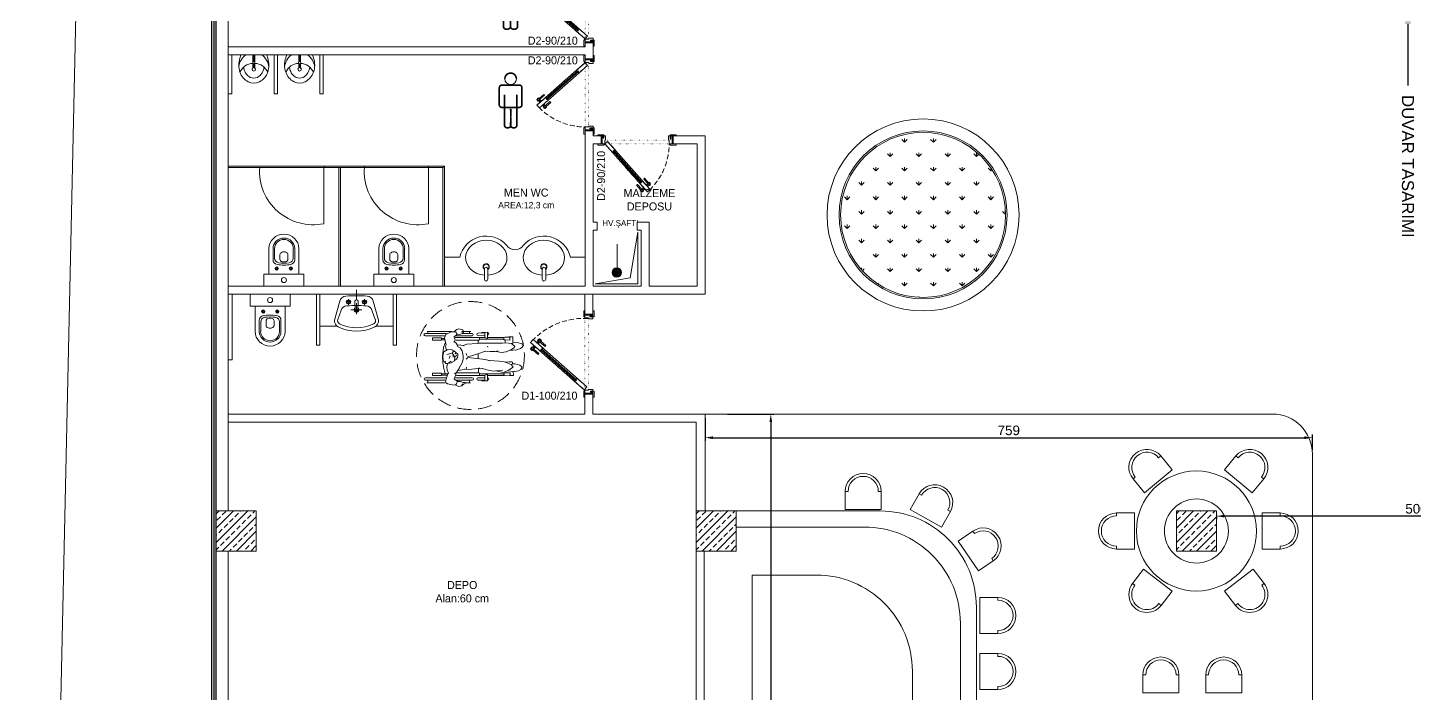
# Model space of a CAD drawing. Header units: millimetres. Extents: x 7998 to 72132, y -12523 to 5591.
# Drawn here: x 63883 to 65615, y -8748 to -7916 of the extents above; entities that cross this region are included whole.
import ezdxf
from ezdxf import colors
from ezdxf.entities.mleader import LeaderData, LeaderLine
from ezdxf.math import Vec2, Vec3

# ---------------------------------------------------------------- set-up
doc = ezdxf.new("R2010")
doc.units = ezdxf.units.MM
for name, pattern in [('DASHED', [0.75, 0.5, -0.25]), ('DOT', [0.25, 0, -0.25]), ('HIDDEN', [9.525, 6.35, -3.175])]:
    doc.linetypes.add(name, pattern=pattern)
for name, color, linetype, lineweight in [('Xray_Area', 149, 'Continuous', 50), ('Xray_Back Layer', 251, 'HIDDEN', 0), ('Xray_Concrete Arme Column', 8, 'Continuous', 35), ('Xray_Figure', 35, 'Continuous', 0), ('Xray_Furniture Permanent', 143, 'Continuous', 13), ('Xray_Furniture Temporary', 23, 'Continuous', 15), ('Xray_Partition Wall', 254, 'Continuous', 25), ('Xray_Plant', 75, 'Continuous', 9), ('Xray_Slab', 165, 'Continuous', 15), ('Xray_Symbol', 55, 'Continuous', 0), ('Xray_Symbol No', 33, 'Continuous', 0), ('Xray_Text', 253, 'Continuous', 20), ('Xray_Text Area', 252, 'Continuous', 20), ('Xray_Window', 153, 'Continuous', 20)]:
    doc.layers.add(name, color=color, linetype=linetype, lineweight=lineweight)
doc.layers.add('Xray_Column Scan', color=7, linetype='Continuous', lineweight=13, true_color=0x525252)
doc.layers.add('Xray_Hatch', color=7, linetype='Continuous', lineweight=0, true_color=0x424242)
doc.layers.add('Xray_Door', color=155, linetype='Continuous')
doc.styles.add('IC OLCU', font='GOTHIC.TTF', dxfattribs={"height": 13})
doc.styles.add('KAPI TEXT', font='GOTHIC.TTF', dxfattribs={"height": 12.5})
doc.styles.add('ODA ISIMLERI', font='GOTHIC.TTF', dxfattribs={"width": 0.8, "height": 27})
doc.styles.get("Standard").update_dxf_attribs({"font": 'arial.ttf'})
doc.dimstyles.new('IC OLCU', dxfattribs={"dimtxt": 12, "dimasz": 10, "dimexe": 4, "dimexo": 5, "dimgap": 3, "dimtad": 1, "dimdec": 0, "dimtxsty": 'Standard', "dimcen": 5, "dimdle": 10, "dimclrd": 154, "dimclre": 154, "dimclrt": 151, "dimadec": 0, "dimazin": 0, "dimtfac": 1, "dimtdec": 0, "dimtmove": 0, "dimatfit": 3, "dimfxl": 1, "dimarcsym": 0})

# ---------------------------------------------------------------- blocks, each defined once
blk = doc.blocks.new('*U90')
at = {"layer": 'Xray_Door', "lineweight": 0}
for p, q in [((54.9, 74.8), (49.4, 68.5)), ((56.2, 73.7), (50.7, 67.4)), ((54.3, 75.3), (56.5, 77.8)), ((55.6, 74.2), (54.3, 75.3)), ((55.6, 77.4), (54.4, 76.1)), ((54.4, 76.1), (54.8, 75.8)), ((55.2, 75.3), (56.6, 77)), ((56, 74.6), (55.2, 75.3)), ((55.6, 77.4), (55.9, 77.1)), ((56.8, 73.1), (55.6, 74.2)), ((56.8, 73.8), (56, 74.6)), ((56.5, 77.8), (59, 75.6)), ((56.6, 77), (58.3, 75.5)), ((59, 75.6), (56.8, 73.1)), ((58.3, 75.5), (56.8, 73.8)), ((57.5, 77.5), (57.2, 77.2)), ((58.8, 72.4), (57.3, 73.7)), ((57.5, 77.5), (58.7, 76.4)), ((57.9, 71.4), (60.8, 74.8)), ((58.3, 71.1), (57.9, 71.4)), ((59.9, 73.7), (58.4, 74.9)), ((58.7, 76.4), (58.5, 76.1)), ((60.8, 74.8), (61.3, 74.4)), ((62.4, 67.5), (65.3, 70.8)), ((64.3, 69.7), (65.8, 68.5)), ((65.3, 70.8), (64.9, 71.2)), ((49.4, 68.5), (50.7, 67.4)), ((64.8, 66.1), (59.3, 59.8)), ((60.5, 58.7), (59.3, 59.8)), ((66.1, 65), (60.5, 58.7)), ((61.9, 67.9), (62.4, 67.5)), ((63.2, 68.5), (64.7, 67.2)), ((66.4, 69.1), (64.2, 66.6)), ((64.2, 66.6), (65.4, 65.5)), ((66.3, 68.4), (64.9, 66.7)), ((64.9, 66.7), (65.7, 66)), ((65.4, 65.5), (66.7, 64.4)), ((65.7, 66), (66.5, 65.3)), ((68, 66.9), (66.3, 68.4)), ((68.9, 66.9), (66.4, 69.1)), ((66.5, 65.3), (68, 66.9)), ((66.7, 64.4), (68.9, 66.9)), ((67.2, 69), (66.9, 68.7)), ((67.4, 64.7), (67.1, 64.9)), ((68.5, 67.9), (67.2, 69)), ((68.5, 65.9), (67.4, 64.7)), ((68.5, 67.9), (68.2, 67.6)), ((68.5, 65.9), (68.2, 66.2))]:
    blk.add_line(p, q, dxfattribs=at)
blk.add_lwpolyline([(55.9, 63.5), (57.3, 62.3), (68.1, 74.6), (64.4, 77.9), (53.5, 65.6), (54.8, 64.5)], dxfattribs=at)
at = {"color": 250, "lineweight": 0, "true_color": 0x1c1c1c}
blk.add_wipeout([(0, 14), (100, 14), (100, -6), (0, -6)], dxfattribs=at).dxf.layer = 'Xray_Back Layer'
at = {"layer": 'Xray_Back Layer', "color": 250, "linetype": 'DOT', "lineweight": 0, "ltscale": 6, "true_color": 0x454545}
blk.add_lwpolyline([(95.1, 10), (95.1, 5.5), (4.8, 5.5), (4.8, 10)], close=True, dxfattribs=at)
at = {"layer": 'Xray_Door', "lineweight": 0}
for p, q in [((3.7, 10.5), (4.9, 10.5)), ((4.3, 9.9), (4.3, 11.1))]:
    blk.add_line(p, q, dxfattribs=at)
for points in [[(64.4, 77.9), (68.1, 74.6), (9.1, 7.7), (5.4, 11)], [(55.3, 65.1), (56.4, 64.1), (17.8, 20.3), (16.7, 21.3)], [(3.5, 10), (3.5, 10), (3.5, 10), (-4, 10), (-4, 11.3), (-3.8, 11.5), (3.3, 11.5), (3.5, 11.3)], [(3.5, 2), (2.5, 2), (2.5, 0), (-4, 0), (-4, -1.3), (-3.8, -1.5), (3.3, -1.5), (3.5, -1.3), (3.5, 2)], [(3.5, 0), (3.5, 3), (2.5, 3), (2.5, 0), (1.2, 0), (1.2, 10), (4.7, 10), (4.7, 10), (4.7, 10), (4.7, 5.4), (5.7, 5.4), (5.7, 0)], [(96.4, 0), (96.4, 4), (97.4, 4), (97.4, 0), (98.7, 0), (98.7, 10), (95.2, 10), (95.2, 10), (95.2, 10), (95.2, 5.4), (94.2, 5.4), (94.2, 0)], [(96.4, 10), (96.4, 10), (96.4, 10), (104, 10), (104, 11.3), (103.8, 11.5), (96.6, 11.5), (96.4, 11.3)], [(96.4, 3.5), (97.4, 3.5), (97.4, 0), (104, 0), (104, -1.3), (103.8, -1.5), (96.6, -1.5), (96.4, -1.3), (96.4, 3.5)]]:
    blk.add_lwpolyline(points, close=True, dxfattribs=at)
at = {"layer": 'Xray_Door', "linetype": 'DASHED', "lineweight": 0, "ltscale": 12}
blk.add_lwpolyline([(94.4, 6, 0.230024), (64.4, 77.9), (5.4, 11)], format="xyb", dxfattribs=at)
at = {"layer": 'Xray_Door', "lineweight": 0}
blk.add_lwpolyline([(17.5, 22.2), (16.2, 23.3), (5.4, 11), (9.1, 7.7), (20, 20), (18.6, 21.3)], dxfattribs=at)
blk.add_circle((4.3, 10.5), 0.5, dxfattribs=at)
at = {"layer": 'Xray_Partition Wall', "lineweight": 0}
for p, q in [((0, 0), (0, 10)), ((100, 10), (100, 0))]:
    blk.add_line(p, q, dxfattribs=at)
blk = doc.blocks.new('A$C17D95FE0')
at = {"layer": 'Xray_Figure', "lineweight": 0}
for p, q in [((394, 684), (361, 657)), ((419, 691), (394, 684)), ((468, 680), (419, 691)), ((455, 656), (473, 669)), ((473, 669), (468, 680)), ((15, 635), (270, 635)), ((247, 606), (15, 606)), ((339, 661), (37, 661)), ((45, 652), (45, 636)), ((212, 583), (103, 583)), ((103, 583), (103, 555)), ((103, 555), (212, 555)), ((212, 555), (212, 583)), ((212, 561), (246, 561)), ((213, 577), (241, 577)), ((233, 466), (253, 525)), ((261, 625), (248, 584)), ((248, 584), (262, 512)), ((266, 509), (259, 474)), ((317, 652), (261, 625)), ((361, 657), (317, 652)), ((358, 593), (396, 624)), ((361, 657), (382, 650)), ((386, 519), (361, 540)), ((368, 578), (362, 589)), ((366, 535), (376, 559)), ((376, 559), (368, 578)), ((732, 587), (375, 587)), ((382, 650), (394, 635)), ((578, 606), (385, 606)), ((399, 498), (386, 519)), ((387, 557), (663, 557)), ((394, 635), (396, 624)), ((395, 629), (428, 624)), ((428, 624), (462, 635)), ((461, 650), (455, 656)), ((474, 651), (461, 650)), ((461, 635), (578, 635)), ((470, 493), (515, 508)), ((478, 635), (474, 651)), ((562, 661), (475, 661)), ((515, 508), (639, 515)), ((546, 634), (546, 653)), ((639, 515), (656, 521)), ((732, 644), (650, 641)), ((651, 612), (732, 616)), ((653, 522), (653, 557)), ((656, 521), (760, 520)), ((667, 578), (663, 587)), ((663, 557), (667, 565)), ((667, 565), (667, 578)), ((668, 569), (962, 569)), ((762, 653), (691, 649)), ((732, 587), (732, 651)), ((733, 586), (762, 577)), ((760, 520), (943, 521)), ((762, 568), (762, 653)), ((766, 646), (762, 646)), ((762, 617), (768, 618)), ((964, 587), (762, 587)), ((943, 521), (981, 523)), ((961, 586), (958, 569)), ((958, 568), (961, 561)), ((972, 593), (961, 586)), ((961, 561), (975, 558)), ((1033, 592), (972, 593)), ((1034, 556), (975, 558)), ((975, 556), (976, 527)), ((981, 523), (1053, 515)), ((1069, 595), (1021, 594)), ((1034, 556), (1034, 588)), ((1053, 515), (1092, 481)), ((1061, 516), (1073, 522)), ((1069, 594), (1067, 532)), ((1073, 522), (1122, 526)), ((1122, 526), (1179, 510)), ((1179, 510), (1191, 497)), ((221, 362), (233, 466)), ((225, 287), (221, 362)), ((240, 415), (227, 371)), ((227, 371), (227, 342)), ((227, 342), (231, 328)), ((277, 441), (240, 415)), ((259, 474), (270, 436)), ((339, 399), (275, 385)), ((330, 445), (277, 441)), ((302, 334), (311, 355)), ((311, 355), (315, 369)), ((359, 428), (330, 445)), ((340, 399), (350, 417)), ((363, 366), (340, 399)), ((350, 417), (349, 430)), ((353, 352), (353, 379)), ((407, 386), (359, 428)), ((371, 339), (363, 366)), ((369, 317), (371, 339)), ((390, 329), (402, 347)), ((407, 474), (399, 498)), ((402, 347), (409, 366)), ((405, 494), (441, 498)), ((409, 366), (407, 386)), ((437, 463), (410, 477)), ((460, 428), (437, 463)), ((444, 496), (483, 489)), ((472, 369), (460, 428)), ((473, 328), (472, 369)), ((506, 394), (517, 370)), ((522, 342), (508, 329)), ((573, 367), (524, 356)), ((524, 349), (703, 326)), ((649, 390), (573, 367)), ((738, 423), (649, 390)), ((653, 336), (653, 386)), ((797, 418), (730, 424)), ((764, 484), (769, 472)), ((857, 418), (797, 418)), ((893, 428), (857, 418)), ((931, 408), (868, 419)), ((987, 415), (931, 408)), ((1046, 440), (987, 415)), ((1067, 436), (1031, 434)), ((1079, 462), (1046, 440)), ((1103, 437), (1048, 439)), ((1092, 481), (1079, 462)), ((1159, 454), (1103, 437)), ((1178, 469), (1159, 454)), ((1192, 486), (1178, 469)), ((1191, 497), (1192, 486)), ((238, 214), (225, 287)), ((231, 328), (231, 309)), ((231, 309), (249, 293)), ((256, 152), (238, 214)), ((247, 296), (262, 303)), ((249, 293), (262, 276)), ((262, 276), (288, 277)), ((273, 235), (282, 272)), ((278, 195), (273, 235)), ((294, 157), (278, 195)), ((288, 277), (325, 282)), ((325, 302), (293, 279)), ((325, 282), (364, 305)), ((364, 305), (369, 317)), ((368, 311), (390, 329)), ((368, 152), (391, 167)), ((391, 167), (409, 191)), ((409, 191), (423, 216)), ((458, 199), (413, 190)), ((423, 216), (429, 235)), ((427, 226), (460, 284)), ((486, 206), (458, 199)), ((460, 284), (473, 328)), ((535, 204), (491, 208)), ((507, 208), (512, 222)), ((512, 222), (510, 231)), ((653, 213), (535, 204)), ((667, 222), (653, 213)), ((679, 209), (653, 214)), ((655, 165), (654, 210)), ((709, 213), (679, 209)), ((703, 326), (752, 321)), ((755, 197), (704, 216)), ((752, 321), (785, 311)), ((789, 191), (755, 197)), ((785, 311), (903, 303)), ((785, 311), (787, 308)), ((834, 184), (789, 191)), ((946, 196), (834, 184)), ((954, 167), (859, 185)), ((903, 303), (963, 297)), ((962, 172), (954, 167)), ((993, 184), (962, 172)), ((963, 297), (988, 288)), ((978, 177), (979, 164)), ((1025, 296), (979, 293)), ((988, 288), (1050, 262)), ((1029, 203), (993, 184)), ((1043, 183), (1008, 188)), ((1057, 296), (1025, 296)), ((1071, 231), (1029, 203)), ((1088, 179), (1043, 183)), ((1050, 262), (1071, 231)), ((1051, 264), (1069, 272)), ((1065, 292), (1057, 296)), ((1066, 270), (1065, 292)), ((1069, 272), (1097, 271)), ((1075, 130), (1071, 180)), ((1135, 185), (1088, 179)), ((1097, 271), (1151, 254)), ((1164, 201), (1135, 185)), ((1151, 254), (1173, 238)), ((1176, 224), (1164, 201)), ((1173, 238), (1176, 224)), ((18, 103), (263, 103)), ((251, 74), (18, 74)), ((254, 43), (34, 43)), ((45, 48), (45, 73)), ((212, 158), (103, 158)), ((103, 158), (103, 130)), ((103, 130), (212, 130)), ((212, 130), (212, 158)), ((212, 136), (275, 136)), ((213, 152), (280, 152)), ((257, 62), (286, 149)), ((265, 41), (257, 62)), ((282, 29), (265, 41)), ((364, 15), (282, 29)), ((286, 149), (294, 157)), ((402, 62), (364, 88)), ((379, 18), (364, 15)), ((365, 90), (385, 139)), ((379, 19), (391, 31)), ((415, 0), (379, 18)), ((381, 103), (581, 103)), ((385, 139), (384, 161)), ((732, 132), (390, 132)), ((391, 31), (402, 62)), ((581, 74), (395, 74)), ((397, 162), (663, 162)), ((401, 57), (441, 58)), ((456, 6), (415, 0)), ((441, 58), (472, 46)), ((477, 25), (456, 6)), ((489, 29), (461, 26)), ((461, 26), (461, 16)), ((472, 46), (491, 45)), ((489, 29), (495, 33)), ((491, 45), (495, 33)), ((559, 43), (501, 43)), ((547, 48), (547, 73)), ((649, 102), (731, 102)), ((732, 73), (649, 73)), ((663, 162), (667, 154)), ((667, 141), (663, 132)), ((667, 154), (667, 141)), ((668, 150), (962, 150)), ((762, 66), (691, 67)), ((732, 132), (732, 66)), ((733, 133), (762, 142)), ((762, 151), (762, 66)), ((964, 132), (762, 132)), ((766, 73), (762, 73)), ((763, 102), (766, 102)), ((962, 157), (960, 144)), ((960, 144), (967, 131)), ((976, 163), (962, 157)), ((967, 131), (1030, 133)), ((1036, 162), (976, 163)), ((1029, 132), (1075, 130)), ((1036, 162), (1036, 132))]:
    blk.add_line(p, q, dxfattribs=at)
for centre, radius, start, end in [((15, 621), 14.6, 90, 270), ((578, 621), 14.6, 270, 90), ((650, 626), 14.2, 92.6629, 272.6629), ((767, 632), 14.2, 272.6629, 92.6629), ((18, 89), 14.6, 90, 270), ((581, 89), 14.6, 270, 90), ((649, 87), 14.2, 90, 270), ((766, 87), 14.2, 270, 90)]:
    blk.add_arc(centre, radius, start, end, dxfattribs=at)
for p in [(378, 392), (381, 356), (391, 372)]:
    blk.add_point(p, dxfattribs=at)
blk = doc.blocks.new('A$C431F66C9')
at = {"layer": 'Xray_Furniture Permanent', "lineweight": 0}
for p, q in [((-5.9, 7), (26, 7)), ((-5.9, 1.8), (8.1, 1.8)), ((-5.9, 0), (5.9, 0)), ((26, -36.8), (26, 13.2)), ((26, 13.2), (41, 13.2)), ((41, -36.8), (41, 13.2)), ((1.4, -6.8), (7.5, -6.8)), ((7.5, -16.7), (1.4, -16.7)), ((-5.9, -23.5), (5.9, -23.5)), ((-5.9, -25.3), (8.1, -25.3)), ((-5.9, -30.5), (26, -30.5)), ((26, -36.8), (41, -36.8))]:
    blk.add_line(p, q, dxfattribs=at)
for centre, radius in [((19.1, -2.8), 2.01), ((19.1, -2.8), 0.947), ((33.5, -11.8), 3.14), ((19.1, -20.4), 2.01), ((19.1, -20.4), 0.947)]:
    blk.add_circle(centre, radius, dxfattribs=at)
at = {"layer": 'Xray_Furniture Permanent', "lineweight": 0, "extrusion": (0, 0, -1)}
for centre, major_axis, ratio, start_param, end_param in [((-5.9, -11.8), (0, 18.7), 0.964958, 3.141593, 6.283185), ((-5.9, -11.8), (0, 13.6), 0.964958, 3.141593, 6.283185), ((5.9, -6.2), (0, 6.22), 0.964958, 0, 1.420522), ((8.1, -4.4), (0, 6.22), 0.964958, 0, 1.379822), ((-5.9, -11.8), (0, 11.8), 0.964958, 3.141593, 6.283185), ((4.1, -11.8), (0, 6.01), 0.98668, 3.898776, 5.526002), ((1.4, -8.9), (0, 2.03), 0.98668, -0.757183, 0), ((1.4, -14.7), (0, 2.03), 0.98668, 3.141593, 3.898776), ((7.5, -9.9), (0, 3.04), 0.98668, 0, 1.391062), ((7.5, -13.7), (0, 3.04), 0.98668, 1.75053, 3.141593), ((-2.7, -11.8), (0, 13.6), 0.98668, 1.391062, 1.75053), ((-29.3, -11.8), (0, 43.2), 0.964958, 1.420522, 1.721071), ((-28.6, -11.8), (0, 44.9), 0.964958, 1.379822, 1.761771), ((5.9, -17.3), (0, 6.22), 0.964958, 1.721071, 3.141593), ((8.1, -19.1), (0, 6.22), 0.964958, 1.761771, 3.141593)]:
    blk.add_ellipse(centre, major_axis=major_axis, ratio=ratio, start_param=start_param, end_param=end_param, dxfattribs=at)
blk = doc.blocks.new('A$C2A5017EE')
at = {"layer": 'Xray_Furniture Permanent'}
for p, q in [((0.169, 0.774), (0.407, 0.71)), ((0.177, 0.735), (0.293, 0.693)), ((0.297, 0.43), (0.297, 0.565)), ((0.432, 0.6), (0.362, 0.6)), ((0.397, 0.635), (0.397, 0.565)), ((0.382, 0.5), (0.244, 0.5)), ((0.432, 0.4), (0.362, 0.4)), ((0.397, 0.365), (0.397, 0.435)), ((0.547, 0.5), (0.422, 0.5)), ((0.169, 0.226), (0.407, 0.29)), ((0.177, 0.265), (0.293, 0.307))]:
    blk.add_line(p, q, dxfattribs=at)
blk.add_lwpolyline([(0.408, 0.48), (0.306, 0.485, -0.89936), (0.306, 0.515), (0.408, 0.52, -0.70892)], format="xyb", close=True, dxfattribs=at)
for centre, radius in [((0.397, 0.6), 0.025), ((0.397, 0.6), 0.02), ((0.397, 0.4), 0.025), ((0.397, 0.4), 0.02)]:
    blk.add_circle(centre, radius, dxfattribs=at)
for centre, radius, start, end in [((0.543, 0.5), 0.512, 153.6488, 206.3512), ((0.543, 0.5), 0.47, 152.7824, 207.2175), ((0.16, 0.69), 0.0846, 83.609, 153.6488), ((0.163, 0.696), 0.0423, 70, 152.7824), ((0.264, 0.614), 0.0846, 4.0414, 70), ((0.385, 0.628), 0.0846, 4.5621, 75), ((0.297, 0.5), 0.03, 31.8659, 328.1341), ((0.297, 0.5), 0.02, 49.2152, 310.7848), ((-1.345, 0.5), 1.697, 355.9586, 4.0414), ((-1.222, 0.5), 1.697, 355.4379, 4.5621), ((0.264, 0.386), 0.0846, 290, 355.9586), ((0.385, 0.372), 0.0846, 285, 355.4379), ((0.16, 0.31), 0.0846, 206.3512, 276.391), ((0.163, 0.305), 0.0423, 207.2175, 290)]:
    blk.add_arc(centre, radius, start, end, dxfattribs=at)
blk = doc.blocks.new('*U91')
at = {"layer": 'Xray_Door', "lineweight": 0}
for p, q in [((48.9, 67.8), (50.9, 70.1)), ((50, 69.6), (49, 68.5)), ((50, 69.6), (50.3, 69.4)), ((50.9, 70.1), (53.1, 68.1)), ((51.7, 69.8), (51.5, 69.5)), ((51.7, 69.8), (52.9, 68.8)), ((49.4, 67.3), (44.5, 61.7)), ((44.5, 61.7), (45.6, 60.7)), ((50.6, 66.3), (45.6, 60.7)), ((50, 66.8), (48.9, 67.8)), ((49, 68.5), (49.3, 68.3)), ((49.6, 67.8), (51, 69.3)), ((50.4, 67.1), (49.6, 67.8)), ((51.1, 65.8), (50, 66.8)), ((51.1, 66.4), (50.4, 67.1)), ((51, 69.3), (52.5, 67.9)), ((53.1, 68.1), (51.1, 65.8)), ((52.5, 67.9), (51.1, 66.4)), ((52.9, 65.2), (51.6, 66.3)), ((52.1, 64.3), (54.8, 67.3)), ((52.5, 64), (52.1, 64.3)), ((52.9, 68.8), (52.6, 68.5)), ((53.9, 66.3), (52.6, 67.5)), ((58.3, 59.5), (53.4, 53.9)), ((54.5, 52.9), (53.4, 53.9)), ((59.4, 58.5), (54.5, 52.9)), ((54.8, 67.3), (55.1, 67)), ((55.7, 61.1), (56.1, 60.8)), ((56.1, 60.8), (58.8, 63.8)), ((56.9, 61.6), (58.2, 60.5)), ((59.7, 62.2), (57.8, 60)), ((57.8, 60), (58.9, 59)), ((57.9, 62.8), (59.2, 61.6)), ((58.8, 63.8), (58.4, 64.1)), ((59.7, 61.6), (58.4, 60.1)), ((58.4, 60.1), (59.1, 59.4)), ((58.9, 59), (60, 58)), ((59.1, 59.4), (59.9, 58.7)), ((62, 60.2), (59.7, 62.2)), ((61.2, 60.2), (59.7, 61.6)), ((59.9, 58.7), (61.2, 60.2)), ((60, 58), (62, 60.2)), ((60.5, 62.1), (60.2, 61.8)), ((60.7, 58.2), (60.4, 58.4)), ((61.6, 61.1), (60.5, 62.1)), ((61.7, 59.3), (60.7, 58.2)), ((61.6, 61.1), (61.4, 60.8)), ((61.7, 59.3), (61.4, 59.6))]:
    blk.add_line(p, q, dxfattribs=at)
blk.add_lwpolyline([(50.3, 57.2), (51.5, 56.1), (61.3, 67.1), (57.9, 70.1), (48.2, 59), (49.3, 58.1)], dxfattribs=at)
at = {"color": 250, "lineweight": 0, "true_color": 0x1c1c1c}
blk.add_wipeout([(0, 14), (90, 14), (90, -6), (0, -6)], dxfattribs=at).dxf.layer = 'Xray_Back Layer'
at = {"layer": 'Xray_Back Layer', "color": 250, "linetype": 'DOT', "lineweight": 0, "ltscale": 6, "true_color": 0x454545}
blk.add_lwpolyline([(85.1, 10), (85.1, 5.5), (4.8, 5.5), (4.8, 10)], close=True, dxfattribs=at)
at = {"layer": 'Xray_Door', "lineweight": 0}
for p, q in [((3.7, 10.5), (4.9, 10.5)), ((4.3, 9.9), (4.3, 11.1))]:
    blk.add_line(p, q, dxfattribs=at)
for points in [[(57.9, 70.1), (61.3, 67.1), (8.2, 7), (4.8, 9.9)], [(49.7, 58.6), (50.8, 57.7), (16, 18.3), (15, 19.2)], [(3.5, 10), (3.5, 10), (3.5, 10), (-4, 10), (-4, 11.3), (-3.8, 11.5), (3.3, 11.5), (3.5, 11.3)], [(3.5, 2), (2.5, 2), (2.5, 0), (-4, 0), (-4, -1.3), (-3.8, -1.5), (3.3, -1.5), (3.5, -1.3), (3.5, 2)], [(3.5, 0), (3.5, 3), (2.5, 3), (2.5, 0), (1.2, 0), (1.2, 10), (4.7, 10), (4.7, 10), (4.7, 10), (4.7, 5.4), (5.7, 5.4), (5.7, 0)], [(86.4, 0), (86.4, 4), (87.4, 4), (87.4, 0), (88.7, 0), (88.7, 10), (85.2, 10), (85.2, 10), (85.2, 10), (85.2, 5.4), (84.2, 5.4), (84.2, 0)], [(86.4, 10), (86.4, 10), (86.4, 10), (94, 10), (94, 11.3), (93.8, 11.5), (86.6, 11.5), (86.4, 11.3)], [(86.4, 3.5), (87.4, 3.5), (87.4, 0), (94, 0), (94, -1.3), (93.8, -1.5), (86.6, -1.5), (86.4, -1.3), (86.4, 3.5)]]:
    blk.add_lwpolyline(points, close=True, dxfattribs=at)
at = {"layer": 'Xray_Door', "linetype": 'DASHED', "lineweight": 0, "ltscale": 12}
blk.add_lwpolyline([(85, 5.4, 0.230024), (57.9, 70.1), (4.8, 9.9)], format="xyb", dxfattribs=at)
at = {"layer": 'Xray_Door', "lineweight": 0}
blk.add_lwpolyline([(15.7, 20), (14.6, 21), (4.8, 9.9), (8.2, 7), (18, 18), (16.7, 19.1)], dxfattribs=at)
blk.add_circle((4.3, 10.5), 0.5, dxfattribs=at)
at = {"layer": 'Xray_Partition Wall', "lineweight": 0}
for p, q in [((0, 0), (0, 10)), ((90, 10), (90, 0))]:
    blk.add_line(p, q, dxfattribs=at)
blk = doc.blocks.new('AP2031')
for p, q in [((-210, 250), (-250, 250)), ((-250, 0), (-250, 250)), ((250, 250), (210, 250)), ((250, 250), (250, 0)), ((250, 0), (-250, 0))]:
    blk.add_line(p, q)
for radius in [250, 210]:
    blk.add_arc((0, 250), radius, 0, 180)
blk = doc.blocks.new('*D2712')
at = {"color": 154, "lineweight": -2, "transparency": 16777216}
for p, q in [((64757.1, -8398.8), (64815.1, -8398.8)), ((64811.1, -8408.8), (64811.1, -9209.9)), ((64751.1, -9219.9), (64815.1, -9219.9))]:
    blk.add_line(p, q, dxfattribs=at)
at = {"color": 154, "transparency": 16777216}
for points in [[(64809.5, -8408.8), (64812.8, -8408.8), (64811.1, -8398.8)], [(64809.5, -9209.9), (64812.8, -9209.9), (64811.1, -9219.9)]]:
    blk.add_solid(points, dxfattribs=at)
at = {"layer": 'Defpoints', "color": 0, "transparency": 16777216}
for p in [(64752.1, -8398.8), (64746.1, -9219.9), (64811.1, -9219.9)]:
    blk.add_point(p, dxfattribs=at)
at = {"color": 151, "lineweight": 0, "transparency": 16777216, "insert": (64802, -8809.4), "char_height": 12, "attachment_point": 5, "rotation": 90}
blk.add_mtext('821', dxfattribs=at)
blk = doc.blocks.new('*D2717')
at = {"color": 154, "lineweight": -2, "transparency": 16777216}
for p, q in [((64729, -8403.8), (64729, -8432.3)), ((64739, -8428.3), (65478, -8428.3)), ((65488, -8443.8), (65488, -8424.3))]:
    blk.add_line(p, q, dxfattribs=at)
at = {"color": 154, "transparency": 16777216}
for points in [[(64739, -8426.6), (64739, -8430), (64729, -8428.3)], [(65478, -8426.6), (65478, -8430), (65488, -8428.3)]]:
    blk.add_solid(points, dxfattribs=at)
at = {"layer": 'Defpoints', "color": 0, "transparency": 16777216}
for p in [(64729, -8398.8), (65488, -8428.3), (65488, -8448.8)]:
    blk.add_point(p, dxfattribs=at)
at = {"color": 151, "lineweight": 0, "transparency": 16777216, "insert": (65108.5, -8419.2), "char_height": 12, "attachment_point": 5}
blk.add_mtext('759', dxfattribs=at)
blk = doc.blocks.new('*D2720')
at = {"color": 154, "lineweight": -2, "transparency": 16777216}
for p, q in [((65368, -8524.9), (65368, -8530.3)), ((65858, -8526.3), (65378, -8526.3)), ((65868, -8524.9), (65868, -8530.3))]:
    blk.add_line(p, q, dxfattribs=at)
at = {"color": 154, "transparency": 16777216}
for points in [[(65378, -8524.7), (65378, -8528), (65368, -8526.3)], [(65858, -8524.7), (65858, -8528), (65868, -8526.3)]]:
    blk.add_solid(points, dxfattribs=at)
at = {"layer": 'Defpoints', "color": 0, "transparency": 16777216}
for p in [(65368, -8519.9), (65868, -8519.9), (65368, -8526.3)]:
    blk.add_point(p, dxfattribs=at)
at = {"color": 151, "lineweight": 0, "transparency": 16777216, "insert": (65618, -8517.2), "char_height": 12, "attachment_point": 5}
blk.add_mtext('500', dxfattribs=at)

msp = doc.modelspace()

# ---------------------------------------------------------------- hatches: boundary and pattern name
at = {"layer": 'Xray_Column Scan', "linetype": 'Continuous', "lineweight": 0}
h = msp.add_hatch(dxfattribs=at)
h.set_pattern_fill('ANSI33', color=256, scale=2)
h.set_pattern_definition([(45, (53883.708, -20356.314), (-8.980256, 8.980256), []), (45, (53892.688, -20356.314), (-8.980256, 8.980256), [6.35, -3.175])])
h.paths.add_polyline_path([(64118.2, -8569.9), (64118.2, -8519.9), (64168.2, -8519.9), (64168.2, -8569.9)])
h = msp.add_hatch(dxfattribs=at)
h.set_pattern_fill('ANSI33', color=256, scale=2)
h.set_pattern_definition([(45, (54483.489, -20356.314), (-8.980256, 8.980256), []), (45, (54492.469, -20356.314), (-8.980256, 8.980256), [6.35, -3.175])])
h.paths.add_polyline_path([(64718, -8569.9), (64718, -8519.9), (64768, -8519.9), (64768, -8569.9)])
h = msp.add_hatch(dxfattribs=at)
h.set_pattern_fill('ANSI33', color=256, scale=2)
h.set_pattern_definition([(45, (55083.489, -20356.314), (-8.980256, 8.980256), []), (45, (55092.469, -20356.314), (-8.980256, 8.980256), [6.35, -3.175])])
h.paths.add_polyline_path([(65318, -8569.9), (65318, -8519.9), (65368, -8519.9), (65368, -8569.9)])
at = {"layer": 'Xray_Hatch', "lineweight": 0}
h = msp.add_hatch(color=256, dxfattribs=at)
h.dxf.hatch_style = 1
h.paths.add_polyline_path([(64624.6, -8221.9, -1), (64612.8, -8221.9, -1)])
at = {"layer": 'Xray_Plant', "lineweight": 0, "transparency": 33554511}
h = msp.add_hatch(dxfattribs=at)
h.set_pattern_fill('GRASS', color=256)
h.set_pattern_definition([(90, (10450.192, -12513.293), (-17.960512, 17.960512), [4.7625, -31.158524]), (45, (10450.192, -12513.293), (-17.960512, 17.960512), [4.7625, -20.6375]), (135, (10450.192, -12513.293), (-17.960512, -17.960512), [4.7625, -20.6375])])
h.paths.add_polyline_path([(64898.4, -8150, 1), (65104.4, -8150, 1)])

# ---------------------------------------------------------------- linework, layer by layer
at = {"lineweight": 0}
msp.add_line((64619.1, -8221.9), (64619.1, -8186.7), dxfattribs=at)
msp.add_lwpolyline([(64588.8, -8398.8), (64729, -8398.8), (64729, -8519.9)], dxfattribs=at)
msp.add_circle((64618.7, -8221.9), 5.87, dxfattribs=at)
at = {"layer": 'Xray_Area', "linetype": 'Continuous', "lineweight": 0}
msp.add_lwpolyline([(67058.6, -7106.2), (66804.1, -7131.1), (65519, -7257), (65528.9, -6726.3), (64107.5, -6669.6), (63969.8, -6663.5), (63918, -9021.5), (63882.5, -10621.1), (68003.6, -10621.1), (68006.9, -10369.6), (67810, -9689.3)], close=True, dxfattribs=at)
msp.add_lwpolyline([(64118.2, -10519.9), (67118.2, -10519.9), (67118.2, -7439.9), (65519, -7439.9), (65519, -6829.9), (64118, -6829.9), (64118.2, -10519.9)], dxfattribs=at)
at = {"layer": 'Xray_Concrete Arme Column', "linetype": 'Continuous', "lineweight": 0}
msp.add_line((64118, -8489.4), (64118, -9022.9), dxfattribs=at)
for points in [[(64118.2, -8569.9), (64118.2, -8519.9), (64168.2, -8519.9), (64168.2, -8569.9), (64118.2, -8569.9)], [(64718, -8569.9), (64718, -8519.9), (64768, -8519.9), (64768, -8569.9), (64718, -8569.9)], [(65318, -8569.9), (65318, -8519.9), (65368, -8519.9), (65368, -8569.9), (65318, -8569.9)], [(65318, -8569.9), (65318, -8519.9), (65368, -8519.9), (65368, -8569.9), (65318, -8569.9)]]:
    msp.add_lwpolyline(points, dxfattribs=at)
for radius in [120, 105, 103]:
    msp.add_circle((65001.4, -8150), radius, dxfattribs=at)
at = {"layer": 'Xray_Figure', "linetype": 'DASHED', "lineweight": 0, "ltscale": 35}
msp.add_circle((64435.8, -8325.6), 67.4, dxfattribs=at)
at = {"layer": 'Xray_Furniture Permanent', "lineweight": 0}
for p, q in [((64148.9, -7949.9), (64181.3, -7949.9)), ((64164, -7949.9), (64164, -7958.9)), ((64164.2, -7949.9), (64164.2, -7958.7)), ((64164.7, -7949.9), (64164.7, -7958.4)), ((64165.5, -7949.9), (64165.5, -7958.4)), ((64166, -7949.9), (64166, -7958.6)), ((64166.2, -7949.9), (64166.2, -7958.8)), ((64206.2, -7949.9), (64238.5, -7949.9)), ((64221.2, -7949.9), (64221.2, -7958.9)), ((64221.4, -7949.9), (64221.4, -7958.7)), ((64221.9, -7949.9), (64221.9, -7958.4)), ((64222.8, -7949.9), (64222.8, -7958.4)), ((64223.2, -7949.9), (64223.2, -7958.6)), ((64223.4, -7949.9), (64223.4, -7958.8)), ((64164, -7960.6), (64164, -7966.1)), ((64164.2, -7960.7), (64164.2, -7966)), ((64164.7, -7958.9), (64164.7, -7958.9)), ((64164.7, -7961), (64164.7, -7965.9)), ((64165.5, -7958.9), (64165.5, -7958.9)), ((64165.5, -7961), (64165.5, -7965.9)), ((64166, -7960.8), (64166, -7966)), ((64166.2, -7960.6), (64166.2, -7966.1)), ((64221.2, -7960.6), (64221.2, -7966.1)), ((64221.4, -7960.7), (64221.4, -7966)), ((64221.9, -7958.9), (64221.9, -7958.9)), ((64221.9, -7961), (64221.9, -7965.9)), ((64222.8, -7958.9), (64222.8, -7958.9)), ((64222.8, -7961), (64222.8, -7965.9)), ((64223.2, -7960.8), (64223.2, -7966)), ((64223.4, -7960.6), (64223.4, -7966.1))]:
    msp.add_line(p, q, dxfattribs=at)
at = {"layer": 'Xray_Furniture Permanent', "lineweight": 0, "ltscale": 100}
for p, q in [((64253.2, -8090.9), (64253.2, -8088.9)), ((64303.2, -8090.9), (64303.2, -8088.9)), ((64383.2, -8090.9), (64383.2, -8088.9))]:
    msp.add_line(p, q, dxfattribs=at)
at = {"layer": 'Xray_Furniture Permanent', "lineweight": 0}
for points in [[(64137.4, -7949.9), (64137.4, -7998.8), (64133.2, -7998.8), (64133.2, -7949.9)], [(64194.6, -7949.9), (64194.6, -7998.8), (64190.4, -7998.8), (64190.4, -7949.9)], [(64251.8, -7949.9), (64251.8, -7998.8), (64247.7, -7998.8), (64247.7, -7949.9)]]:
    msp.add_lwpolyline(points, close=True, dxfattribs=at)
for points, format in [([(64147.8, -7954.1, 0.169708), (64147.8, -7971.5, 0.09141), (64151.8, -7978.6, 0.103767), (64158.1, -7983.5, 0.23223), (64172.1, -7983.5, 0.103767), (64178.4, -7978.6, 0.09141), (64182.4, -7971.5, 0.169708), (64182.4, -7954.1, 0.022878), (64181.3, -7949.9, 0.102436)], "xyb"), ([(64148.9, -7949.9, 0.022878), (64147.8, -7954.1, 0.084252)], "xyb"), ([(64205, -7954.1, 0.169708), (64205, -7971.5, 0.09141), (64209, -7978.6, 0.103767), (64215.3, -7983.5, 0.23223), (64229.4, -7983.5, 0.103767), (64235.6, -7978.6, 0.09141), (64239.7, -7971.5, 0.169708), (64239.7, -7954.1, 0.022878), (64238.5, -7949.9, 0.102436)], "xyb"), ([(64206.2, -7949.9, 0.022878), (64205, -7954.1, 0.084252)], "xyb"), ([(64152.4, -7965.3, 0.0535), (64153.4, -7969.5, 0.09141), (64156.4, -7974.7, 0.103767), (64160.7, -7978.1, 0.23223), (64169.5, -7978.1, 0.103767), (64173.8, -7974.7, 0.09141), (64176.8, -7969.5, 0.0535), (64177.8, -7965.3, 0.084252)], "xyb"), ([(64166.4, -7968, 0.153, 0.153, 1), (64163.8, -7968, 0, 0, 0)], "xyseb"), ([(64164.2, -7959.7, 0.109, 0.109, -1), (64166, -7959.7, 0, 0, 0)], "xyseb"), ([(64166, -7959.7, 0.109, 0.109, 1), (64164.1, -7959.7, 0, 0, 0)], "xyseb"), ([(64182.4, -7971.7, 0.288772), (64166.2, -7960.6, 0.289057)], "xyb"), ([(64209.7, -7965.3, 0.0535), (64210.6, -7969.5, 0.09141), (64213.6, -7974.7, 0.103767), (64217.9, -7978.1, 0.23223), (64226.7, -7978.1, 0.103767), (64231, -7974.7, 0.09141), (64234, -7969.5, 0.0535), (64235, -7965.3, 0.084252)], "xyb"), ([(64223.6, -7968, 0.153, 0.153, 1), (64221, -7968, 0, 0, 0)], "xyseb"), ([(64223.2, -7959.7, 0.109, 0.109, 1), (64221.4, -7959.7, 0, 0, 0)], "xyseb"), ([(64221.4, -7959.7, 0.109, 0.109, -1), (64223.3, -7959.7, 0, 0, 0)], "xyseb"), ([(64239.6, -7971.7, 0.288772), (64223.4, -7960.6, 0.289057)], "xyb")]:
    msp.add_lwpolyline(points, format=format, dxfattribs=at)
at = {"layer": 'Xray_Furniture Permanent', "lineweight": 0, "ltscale": 100}
for points in [[(64401.2, -8090.9), (64403.2, -8088.9), (64133.2, -8088.9), (64133.2, -8090.9)], [(64273.2, -8090.9), (64271.2, -8090.9), (64271.2, -8238.8), (64273.2, -8238.8)], [(64403.2, -8088.9), (64401.2, -8090.9), (64401.2, -8238.8), (64403.2, -8238.8)], [(64138.2, -8248.8), (64138.2, -8331.1), (64133.2, -8331.1), (64133.2, -8248.8)], [(64247.6, -8248.8), (64247.6, -8312.9), (64243.4, -8312.9), (64243.4, -8248.8)], [(64339.3, -8248.8), (64339.3, -8312.9), (64343.4, -8312.9), (64343.4, -8248.8)]]:
    msp.add_lwpolyline(points, close=True, dxfattribs=at)
for points in [[(64172.4, -8090.9, 0.493951), (64252.4, -8160.9), (64252.4, -8090.9)], [(64303.2, -8090.9, 0.493951), (64383.2, -8160.9), (64383.2, -8090.9)]]:
    msp.add_lwpolyline(points, format="xyb", dxfattribs=at)
for points in [[(64560.6, -8202.8), (64579, -8202.8), (64579, -8238.8), (64403.2, -8238.8), (64403.2, -8202.8), (64422.4, -8202.8)], [(64268.9, -8288.8), (64247.6, -8288.8), (64247.6, -8248.8), (64339.3, -8248.8), (64339.3, -8288.8), (64317.9, -8288.8)]]:
    msp.add_lwpolyline(points, dxfattribs=at)
for points in [[(64457.5, -8217.5, 1), (64453.2, -8217.5), (64453.2, -8230.4, 1), (64457.5, -8230.4)], [(64525.5, -8217.5, -1), (64529.8, -8217.5), (64529.8, -8230.4, -1), (64525.5, -8230.4)]]:
    msp.add_lwpolyline(points, format="xyb", close=True, dxfattribs=at)
at = {"layer": 'Xray_Furniture Permanent', "lineweight": 0}
for centre, radius in [((64165.1, -7968), 2.19), ((64165.1, -7959.7), 1.37), ((64222.3, -7968), 2.19), ((64222.3, -7959.7), 1.37)]:
    msp.add_circle(centre, radius, dxfattribs=at)
for centre, radius, start, end in [((64167.5, -7967.1), 21.2, 125.472, 173.8444), ((64162.7, -7967.1), 21.1, 4.8392, 54.6248), ((64224.7, -7967.1), 21.2, 125.472, 173.8444), ((64220, -7967.1), 21.1, 4.8392, 54.6248), ((64164.7, -7979), 18.4, 92.2154, 156.6443), ((64221.9, -7979), 18.4, 92.2154, 156.6443)]:
    msp.add_arc(centre, radius, start, end, dxfattribs=at)
at = {"layer": 'Xray_Furniture Permanent', "lineweight": 0, "ltscale": 100}
for centre, radius, start, end in [((64455.5, -8210.4), 34, 41.8008, 167.0836), ((64527.5, -8210.4), 34, 12.9164, 138.1992), ((64491.5, -8181.2), 12.5, 211.5339, 328.4661), ((64455.5, -8214.8), 3.9, 300.8406, 233.8749), ((64455.5, -8214.8), 3.4, 306.0162, 227.6371), ((64527.5, -8214.8), 3.9, 306.1251, 239.1594), ((64527.5, -8214.8), 3.4, 312.3629, 233.9838)]:
    msp.add_arc(centre, radius, start, end, dxfattribs=at)
at = {"layer": 'Xray_Furniture Permanent', "lineweight": 0, "ltscale": 100, "extrusion": (0, 0, -1)}
msp.add_ellipse((64455.5, -8203.5), major_axis=(25.9, 0), ratio=0.84556, start_param=1.659717, end_param=7.776685, dxfattribs=at)
at = {"layer": 'Xray_Furniture Permanent', "lineweight": 0, "ltscale": 100}
msp.add_ellipse((64527.5, -8203.5), major_axis=(-25.9, 0), ratio=0.84556, start_param=1.659717, end_param=7.776685, dxfattribs=at)
at = {"layer": 'Xray_Furniture Temporary', "lineweight": 0, "transparency": 33554610}
msp.add_circle((65343, -8544.9), 40, dxfattribs=at)
at = {"layer": 'Xray_Partition Wall', "lineweight": 0}
for points in [[(64579.1, -8238.8), (64579, -7949.9), (64133.2, -7949.9), (64133.2, -7939.9), (64579, -7939.9), (64579, -7650.9)], [(64589, -7839.9), (64589, -8051.3), (64719, -8051.2), (64719, -8051.2), (64729, -8051.2), (64729, -8248.8), (64133.2, -8248.8), (64133.2, -8238.8), (64579.1, -8238.8)]]:
    msp.add_lwpolyline(points, dxfattribs=at)
for points in [[(64118.1, -7879.9), (64133, -7879.9), (64133, -8519.9), (64118.1, -8519.9)], [(64644, -8158.9), (64659, -8158.9), (64659, -8238.8), (64719, -8238.8), (64719, -8061.2), (64589, -8061.2), (64589, -8158.9), (64594, -8158.9), (64594, -8168.9), (64589, -8168.9), (64589, -8238.8), (64649, -8238.8), (64649, -8168.9), (64644, -8168.9)], [(64133.2, -9169.9), (64118.2, -9169.9), (64118.2, -8569.9), (64133.2, -8569.9)], [(64728, -8569.9), (64718, -8569.9), (64718, -9169.9), (64728, -9169.9)]]:
    msp.add_lwpolyline(points, close=True, dxfattribs=at)
at = {"layer": 'Xray_Partition Wall', "linetype": 'Continuous', "lineweight": 0}
msp.add_lwpolyline([(64644.9, -8171.5), (64644.9, -8236.1), (64591.8, -8236.1), (64635.4, -8228.4), (64644.9, -8171.5)], dxfattribs=at)
msp.add_lwpolyline([(64729, -8398.8), (64588.8, -8398.8), (64588.8, -8248.8), (64578.8, -8248.8), (64578.8, -8398.8), (64133, -8398.8), (64133, -8408.8), (64718, -8408.8), (64718, -8519.9), (64729, -8519.9)], close=True, dxfattribs=at)
at = {"layer": 'Xray_Slab', "linetype": 'Continuous', "lineweight": 0}
for p, q in [((64729, -8449.9), (64729, -8519.9)), ((64729, -8519.9), (64948, -8519.9))]:
    msp.add_line(p, q, dxfattribs=at)
for points in [[(64112.2, -6823.9), (65525, -6823.9), (65525, -7433.4), (67124.2, -7433.9), (67124.2, -10525.9), (64112.2, -10525.9)], [(64114.2, -6825.9), (65523, -6825.9), (65523, -7435.4), (67122.2, -7435.9), (67122.2, -10523.9), (64114.2, -10523.9)], [(64116.2, -6827.9), (65521, -6827.9), (65521, -7437.4), (67120.2, -7437.9), (67120.2, -10521.9), (64116.2, -10521.9)]]:
    msp.add_lwpolyline(points, close=True, dxfattribs=at)
at = {"layer": 'Xray_Symbol', "lineweight": 0}
for p, q in [((64478.3, -7999.8), (64478.3, -8037.7)), ((64493.9, -7999.8), (64493.9, -8037.7)), ((64486.1, -8037.7), (64486.1, -8017.4))]:
    msp.add_line(p, q, dxfattribs=at)
at = {"layer": 'Xray_Symbol', "lineweight": 0, "const_width": 2.02}
for points in [[(64477, -7900.5), (64477, -7914.4, 0.414214), (64480.3, -7917.8), (64482.5, -7917.8, 0.414214), (64485.8, -7914.4)], [(64494.7, -7900.5), (64494.7, -7914.4, -0.414214), (64491.4, -7917.8), (64489.2, -7917.8, -0.414214), (64485.8, -7914.4), (64485.8, -7901.7)], [(64478.3, -7987.7), (64475.2, -7987.7, 0.414214), (64471.8, -7991.1), (64471.8, -8012.3, 0.414214), (64475.2, -8015.6), (64496.8, -8015.6, 0.414214), (64500.1, -8012.3), (64500.1, -7991.1, 0.414214), (64496.8, -7987.7), (64493.9, -7987.7)], [(64496.8, -8015.6), (64475.2, -8015.6, -0.414214), (64471.8, -8012.3), (64471.8, -7991.1, -0.414214), (64475.2, -7987.7), (64496.8, -7987.7, -0.414214), (64500.1, -7991.1), (64500.1, -8012.3, -0.414214), (64496.8, -8015.6)], [(64493.2, -7979.9, 1), (64478.8, -7979.9, 6.020692)], [(64478.3, -7999.8), (64478.3, -8037.7, 0.414214), (64481.7, -8041.1), (64482.7, -8041.1, 0.414214), (64486.1, -8037.7, 0.003165), (64486, -8017.4, 157.966803)], [(64493.9, -7999.9), (64493.8, -8037.7, -0.414214), (64490.4, -8041.1), (64489.4, -8041.1, -0.414214), (64486, -8037.7, -0.003165), (64486.2, -8017.4, -157.966803)]]:
    msp.add_lwpolyline(points, format="xyb", dxfattribs=at)
at = {"layer": 'Xray_Symbol', "lineweight": 0}
msp.add_circle((64486, -7979.9), 7.2, dxfattribs=at)
at = {"layer": 'Xray_Window', "lineweight": 0}
for points in [[(64729, -8398.8), (65438, -8398.8, -0.414201), (65488, -8448.8), (65488, -9283.9, -0.414303), (65438, -9333.9), (64729.3, -9333.7)], [(64768, -8539.9), (64768, -8519.9), (64948, -8519.9, -0.414214), (65068, -8639.9), (65068, -9099.9, -0.414214), (64948, -9219.9), (64868, -9219.9), (64868, -9199.9), (64928, -9199.9, 0.414214), (65048, -9079.9), (65048, -8659.9, 0.414214), (64928, -8539.9), (64768, -8539.9)], [(64788, -9169.9), (64788, -8599.9), (64868, -8599.9, -0.414214), (64988, -8719.9), (64988, -9019.9, -0.414214), (64868, -9139.9), (64868, -9139.9), (64868, -9199.9), (64928, -9199.9)]]:
    msp.add_lwpolyline(points, format="xyb", dxfattribs=at)
for points in [[(64928, -8539.9), (64768, -8539.9), (64768, -8569.9), (64728, -8569.9), (64728, -9169.9), (64788, -9169.9)], [(65048, -9079.9), (65048, -8659.9)]]:
    msp.add_lwpolyline(points, dxfattribs=at)
msp.add_circle((65343, -8544.9), 75, dxfattribs=at)

# ---------------------------------------------------------------- block references
at = {"layer": 'Xray_Figure', "linetype": 'Continuous', "lineweight": 0, "xscale": 0.1039706892199174, "yscale": 0.1039706892199174, "zscale": 0.1039706892199174}
msp.add_blockref('A$C17D95FE0', (64377.7, -8364.2), dxfattribs=at)
at = {"layer": 'Xray_Furniture Permanent', "lineweight": 0, "ltscale": 100, "xscale": -1}
for p, rotation in [((64190.9, -8197.9), 90), ((64328.2, -8197.9), 90), ((64197.2, -8289.8), 270)]:
    msp.add_blockref('A$C431F66C9', p, dxfattribs=dict(at, rotation=rotation))
at = {"layer": 'Xray_Furniture Temporary', "lineweight": 0}
for name, p, xscale, yscale, zscale, rotation in [('A$C2A5017EE', (64243.4, -8298.4), -100, 100, 100, 270), ('AP2031', (65295.5, -8482.7), 0.09000000000000112, 0.09000000000000112, 0.09000000000000112, 39.68554177664327), ('AP2031', (65395.4, -8482.7), -0.09000000000000112, 0.09000000000000112, 0.09000000000000112, 320.3144582233567), ('AP2031', (65004.9, -8529.1), -0.09000000000000115, 0.09000000000000115, 0.09000000000000115, 330.4999559898284), ('AP2031', (65265.6, -8544.9), 0.09000000000000115, 0.09000000000000115, 0.09000000000000115, 90.00000000000001), ('AP2031', (65425.3, -8544.9), -0.09000000000000115, 0.09000000000000115, 0.09000000000000115, 270), ('AP2031', (65057.9, -8576.3), -0.09000000000000112, 0.09000000000000115, 0.09000000000000115, 304.4363052304602), ('AP2031', (65294.8, -8606.3), -0.09000000000000112, 0.09000000000000112, 0.09000000000000112, 142.5339135250611), ('AP2031', (65396.1, -8606.3), 0.09000000000000112, 0.09000000000000112, 0.09000000000000112, 217.4660864749389), ('AP2031', (65072.5, -8650.4), -0.09000000000000115, 0.09000000000000115, 0.09000000000000115, 270), ('AP2031', (65072.5, -8720.4), -0.09000000000000115, 0.09000000000000115, 0.09000000000000115, 270)]:
    msp.add_blockref(name, p, dxfattribs=dict(at, xscale=xscale, yscale=yscale, zscale=zscale, rotation=rotation))
at = {"layer": 'Xray_Furniture Temporary', "lineweight": 0, "xscale": -0.09000000000000115, "yscale": 0.09000000000000115, "zscale": 0.09000000000000115}
for p in [(64926.6, -8518), (65298.6, -8747.3), (65377.1, -8747.3)]:
    msp.add_blockref('AP2031', p, dxfattribs=at)

# ---------------------------------------------------------------- texts
at = {"layer": 'Xray_Symbol No', "lineweight": 0, "style": 'KAPI TEXT'}
msp.add_text('D2-90/210', height=10, rotation=90, dxfattribs=at).set_placement((64604.1, -8132.4, -6027.2))
msp.add_text('D1-100/210', height=10, dxfattribs=at).set_placement((64499.6, -8380.8))
at = {"layer": 'Xray_Text Area', "lineweight": 0, "style": 'ODA ISIMLERI'}
msp.add_text('HV.ŞAFTI', height=7.5, rotation=359.8889, dxfattribs=at).set_placement((64600.5, -8163.9))
at = {"layer": 'Xray_Text Area', "linetype": 'Continuous', "lineweight": 0, "char_height": 10, "attachment_point": 5, "style": 'IC OLCU'}
for s, width, insert in [('MEN WC\\P{\\H0.8x;AREA:12,3 cm}', 121.797, (64505.5, -8130.1)), ('DEPO\\PAlan:60 cm', 489.629, (64425.5, -8620.8))]:
    msp.add_mtext_dynamic_manual_height_columns(s, width=width, gutter_width=65, heights=[0], dxfattribs=dict(at, insert=insert))

# ---------------------------------------------------------------- dimensions: what is measured, and where the dimension line sits
at = {"lineweight": 0}
for base, p1, p2, picture, middle in [((65488, -8428.3), (64729, -8398.8), (65488, -8448.8), '*D2717', (65108.5, -8419.2)), ((65368, -8526.3), (65868, -8519.9), (65368, -8519.9), '*D2720', (65618, -8517.2))]:
    dim = msp.add_linear_dim(base=base, p1=p1, p2=p2, dimstyle='IC OLCU', dxfattribs=at)
    dim.commit()
    dim.dimension.update_dxf_attribs({"geometry": picture, "text_midpoint": middle})
dim = msp.add_linear_dim(base=(64811.1, -9219.9), p1=(64752.1, -8398.8), p2=(64746.1, -9219.9), angle=90, dimstyle='IC OLCU', dxfattribs=at)
dim.commit()
dim.dimension.update_dxf_attribs({"geometry": '*D2712', "text_midpoint": (64802, -8809.4)})

# ---------------------------------------------------------------- leaders
at = {"layer": 'Xray_Text', "linetype": 'Continuous', "lineweight": 0}
ml = msp.add_multileader_mtext('Standard', dxfattribs=at)
ml.set_content('DUVAR TASARIMI', color=256)
ml.set_leader_properties()
ml.build(insert=Vec2(0, 0))
ml.multileader.update_dxf_attribs({"arrow_head_size": 24})
ctx = ml.context
ctx.base_point, ctx.char_height, ctx.arrow_head_size, ctx.landing_gap_size, ctx.plane_origin, ctx.plane_x_axis, ctx.plane_y_axis = Vec3(65607.2, -7988.2), 15, 24, 12, Vec3(65607.2, -7887.2), Vec3(0, -1), Vec3(1, 0)
notes = []
notes.append((ctx, [(0, (1, 1, 0), (65607.2, -7940.2), (0, -1), 48, [(0, [(65607.2, -7887.2)], 0, [])])]))
ctx.mtext.insert, ctx.mtext.text_direction, ctx.mtext.rotation, ctx.mtext.flow_direction = Vec3(65614.8, -8000.2), Vec3(0, -1), 4.712389, 5
for ctx, leaders in notes:
    for number, flags, end, landing, length, lines in leaders:
        leader = LeaderData()
        leader.index, (leader.has_last_leader_line, leader.has_dogleg_vector, leader.attachment_direction) = number, flags
        leader.last_leader_point, leader.dogleg_vector, leader.dogleg_length = Vec3(end), Vec3(landing), length
        for number, points, colour, breaks in lines:
            line = LeaderLine()
            line.index, line.vertices, line.color, line.breaks = number, Vec3.list(points), colors.encode_raw_color(colour), breaks
            leader.lines.append(line)
        ctx.leaders.append(leader)

# ---------------------------------------------------------------- next in the draw order: block references
at = {"layer": 'Xray_Door', "lineweight": 0, "rotation": 90.00000000006773}
for name, p in [('*U91', (64589, -7934.9)), ('*U90', (64588.8, -8373.8))]:
    msp.add_blockref(name, p, dxfattribs=at)
at = {"layer": 'Xray_Door', "lineweight": 0, "xscale": -1, "rotation": 180}
msp.add_blockref('*U91', (64599, -8051.2), dxfattribs=at)

# ---------------------------------------------------------------- next in the draw order: block references
at = {"layer": 'Xray_Door', "lineweight": 0, "xscale": -1, "rotation": 89.9999999999323}
msp.add_blockref('*U91', (64589, -7954.9), dxfattribs=at)

# ---------------------------------------------------------------- next in the draw order: texts
at = {"layer": 'Xray_Symbol No', "lineweight": 0, "style": 'KAPI TEXT'}
msp.add_text('D2-90/210', height=10, dxfattribs=at).set_placement((64507.5, -7937.2))
at = {"layer": 'Xray_Text Area', "linetype": 'Continuous', "lineweight": 0, "insert": (64659.5, -8131.1), "char_height": 10, "attachment_point": 5, "style": 'IC OLCU'}
msp.add_mtext_dynamic_manual_height_columns('MALZEME\\PDEPOSU', width=52.068, gutter_width=65, heights=[0], dxfattribs=at)

# ---------------------------------------------------------------- next in the draw order: texts
at = {"layer": 'Xray_Symbol No', "lineweight": 0, "style": 'KAPI TEXT'}
msp.add_text('D2-90/210', height=10, dxfattribs=at).set_placement((64507.5, -7961.8))

doc.saveas('drawing.dxf')
